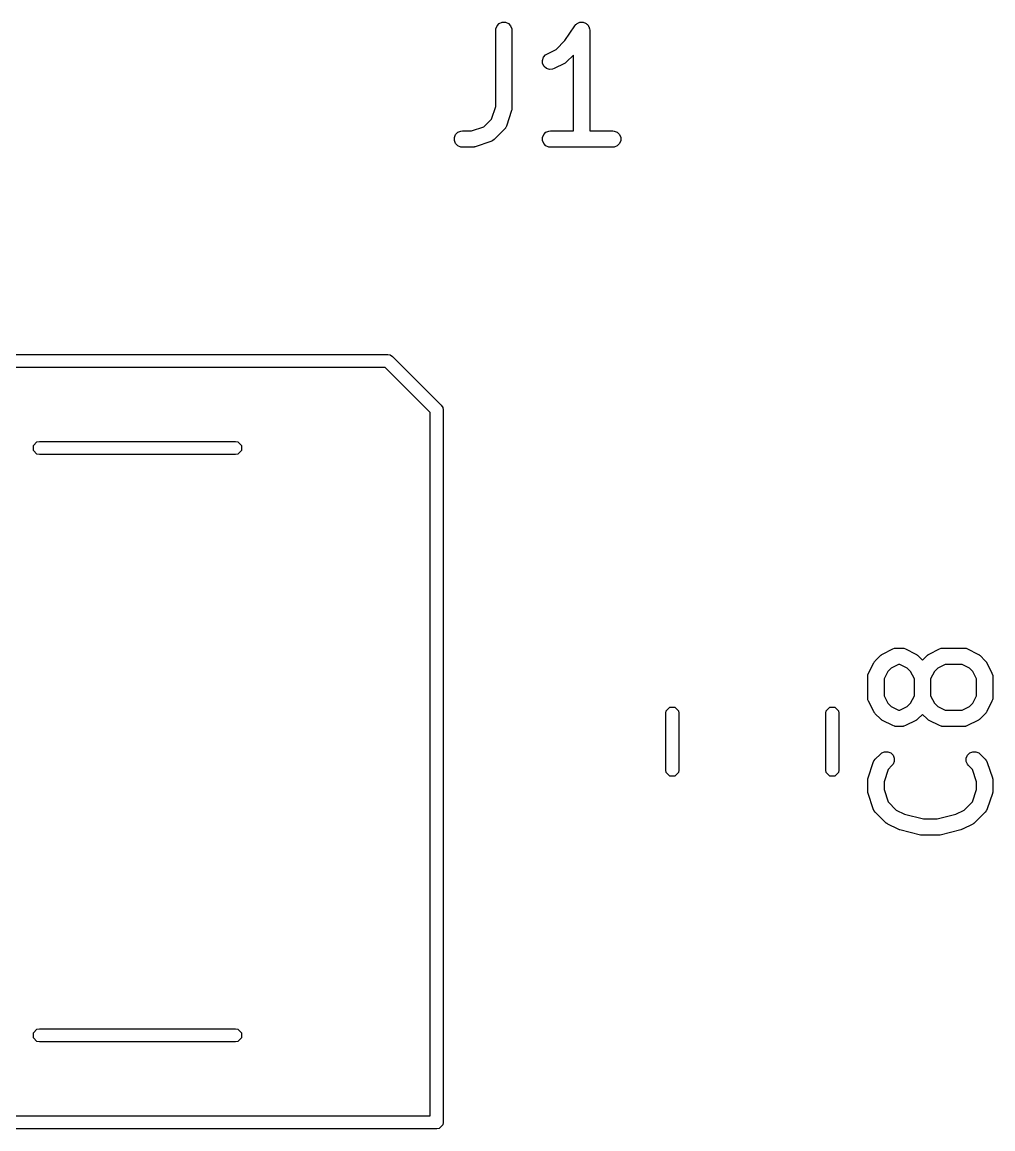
# Model space of a CAD drawing. Extents: x 6.9 to 63.2, y 18.4 to 42.8.
# Drawn here: x 54.29 to 63.21, y 20.89 to 31.07 of the extents above; entities that cross this region are included whole.
import ezdxf

# ---------------------------------------------------------------- set-up
doc = ezdxf.new("R2010")
doc.units = 0
doc.layers.add('BLACK', color=7, linetype='CONTINUOUS')

msp = doc.modelspace()

# ---------------------------------------------------------------- linework, layer by layer
at = {"layer": 'BLACK', "linetype": 'CONTINUOUS'}
for p, q in [((58.654306, 31.031847), (58.674998, 31.052539)), ((58.674998, 31.052539), (58.702034, 31.063738)), ((58.702034, 31.063738), (58.731298, 31.063738)), ((58.731298, 31.063738), (58.758334, 31.052539)), ((58.758334, 31.052539), (58.779026, 31.031847)), ((59.368643, 31.031898), (59.377864, 31.043157)), ((59.377864, 31.043157), (59.384033, 31.047288)), ((59.384033, 31.047288), (59.389284, 31.052539)), ((59.389284, 31.052539), (59.396073, 31.055351)), ((59.396073, 31.055351), (59.402179, 31.05944)), ((59.402179, 31.05944), (59.409459, 31.060896)), ((59.409459, 31.060896), (59.41632, 31.063738)), ((59.41632, 31.063738), (59.423668, 31.063738)), ((59.423668, 31.063738), (59.430873, 31.065179)), ((59.430873, 31.065179), (59.438157, 31.063738)), ((59.438157, 31.063738), (59.445584, 31.063738)), ((59.445584, 31.063738), (59.452372, 31.060925)), ((59.452372, 31.060925), (59.459581, 31.0595)), ((59.459581, 31.0595), (59.46576, 31.05538)), ((59.46576, 31.05538), (59.47262, 31.052539)), ((59.47262, 31.052539), (59.477813, 31.047345)), ((59.477813, 31.047345), (59.48393, 31.043268)), ((59.48393, 31.043268), (59.488063, 31.037095)), ((59.488063, 31.037095), (59.493312, 31.031847)), ((58.641666, 30.990179), (58.643107, 31.004811)), ((58.641666, 30.288064), (58.641666, 30.990179)), ((58.643107, 31.004811), (58.654306, 31.031847)), ((58.779026, 31.031847), (58.790225, 31.004811)), ((58.790225, 31.004811), (58.791666, 30.990179)), ((58.791666, 30.990179), (58.791666, 30.275894)), ((59.277428, 30.895102), (59.368548, 31.031782)), ((59.368548, 31.031782), (59.368582, 31.031824)), ((59.368582, 31.031824), (59.368592, 31.031847)), ((59.368592, 31.031847), (59.368643, 31.031898)), ((59.493312, 31.031847), (59.496123, 31.025059)), ((59.496123, 31.025059), (59.500213, 31.018953)), ((59.500213, 31.018953), (59.501669, 31.011671)), ((59.501669, 31.011671), (59.504511, 31.004811)), ((59.504511, 31.004811), (59.505936, 30.990334)), ((59.505936, 30.990334), (59.505952, 30.990258)), ((59.505952, 30.990258), (59.505946, 30.990231)), ((59.505946, 30.990231), (59.505952, 30.990179)), ((59.505952, 30.990179), (59.505952, 30.065179)), ((59.196049, 30.813723), (59.277428, 30.895102)), ((59.070827, 30.713846), (59.080081, 30.741607)), ((59.080081, 30.741607), (59.099254, 30.763715)), ((59.099254, 30.763715), (59.111697, 30.771547)), ((59.111697, 30.771547), (59.196049, 30.813723)), ((59.355952, 30.761494), (59.293509, 30.699051)), ((59.355952, 30.065179), (59.355952, 30.761494)), ((59.072901, 30.684656), (59.070827, 30.713846)), ((59.085988, 30.658481), (59.072901, 30.684656)), ((59.108096, 30.639308), (59.085988, 30.658481)), ((59.135857, 30.630054), (59.108096, 30.639308)), ((59.165047, 30.632128), (59.135857, 30.630054)), ((59.178779, 30.637383), (59.165047, 30.632128)), ((59.274017, 30.685002), (59.178779, 30.637383)), ((59.280316, 30.688966), (59.274017, 30.685002)), ((59.282144, 30.689724), (59.280316, 30.688966)), ((59.2842, 30.691412), (59.282144, 30.689724)), ((59.28646, 30.692834), (59.2842, 30.691412)), ((59.287759, 30.694332), (59.28646, 30.692834)), ((59.293509, 30.699051), (59.287759, 30.694332)), ((58.603495, 30.173551), (58.641666, 30.288064)), ((58.787817, 30.252176), (58.740198, 30.10932)), ((58.789466, 30.259431), (58.787817, 30.252176)), ((58.790225, 30.261262), (58.789466, 30.259431)), ((58.790486, 30.263915), (58.790225, 30.261262)), ((58.791077, 30.266513), (58.790486, 30.263915)), ((58.791666, 30.275894), (58.790936, 30.268487)), ((58.790936, 30.268487), (58.791077, 30.266513)), ((58.533294, 30.10335), (58.603495, 30.173551)), ((58.262155, 30.004811), (58.273354, 30.031847)), ((58.273354, 30.031847), (58.294046, 30.052539)), ((58.294046, 30.052539), (58.321082, 30.063738)), ((58.321082, 30.063738), (58.335714, 30.065179)), ((58.335714, 30.065179), (58.418781, 30.065179)), ((58.418781, 30.065179), (58.533294, 30.10335)), ((58.72208, 30.080004), (58.626842, 29.984766)), ((58.731408, 30.091369), (58.72208, 30.080004)), ((58.732439, 30.093859), (58.731408, 30.091369)), ((58.734204, 30.095894), (58.732439, 30.093859)), ((58.740198, 30.10932), (58.734204, 30.095894)), ((59.071679, 30.004811), (59.082878, 30.031847)), ((59.082878, 30.031847), (59.10357, 30.052539)), ((59.10357, 30.052539), (59.130606, 30.063738)), ((59.130606, 30.063738), (59.145238, 30.065179)), ((59.145238, 30.065179), (59.355952, 30.065179)), ((59.505952, 30.065179), (59.716666, 30.065179)), ((59.716666, 30.065179), (59.731298, 30.063738)), ((59.731298, 30.063738), (59.758334, 30.052539)), ((59.758334, 30.052539), (59.779026, 30.031847)), ((59.779026, 30.031847), (59.790225, 30.004811)), ((58.262155, 29.975547), (58.262155, 30.004811)), ((58.273354, 29.948511), (58.262155, 29.975547)), ((58.294046, 29.927819), (58.273354, 29.948511)), ((58.321082, 29.91662), (58.294046, 29.927819)), ((58.335714, 29.915179), (58.321082, 29.91662)), ((58.430952, 29.915179), (58.335714, 29.915179)), ((58.438357, 29.915908), (58.430952, 29.915179)), ((58.440333, 29.915768), (58.438357, 29.915908)), ((58.44293, 29.916358), (58.440333, 29.915768)), ((58.445584, 29.91662), (58.44293, 29.916358)), ((58.447414, 29.917378), (58.445584, 29.91662)), ((58.45467, 29.919028), (58.447414, 29.917378)), ((58.597527, 29.966648), (58.45467, 29.919028)), ((58.610952, 29.972642), (58.597527, 29.966648)), ((58.612988, 29.974408), (58.610952, 29.972642)), ((58.615477, 29.975439), (58.612988, 29.974408)), ((58.626842, 29.984766), (58.615477, 29.975439)), ((59.071679, 29.975547), (59.071679, 30.004811)), ((59.082878, 29.948511), (59.071679, 29.975547)), ((59.10357, 29.927819), (59.082878, 29.948511)), ((59.130606, 29.91662), (59.10357, 29.927819)), ((59.145238, 29.915179), (59.130606, 29.91662)), ((59.716666, 29.915179), (59.145238, 29.915179)), ((59.731298, 29.91662), (59.716666, 29.915179)), ((59.758334, 29.927819), (59.731298, 29.91662)), ((59.779026, 29.948511), (59.758334, 29.927819)), ((59.790225, 29.975547), (59.779026, 29.948511)), ((59.790225, 30.004811), (59.790225, 29.975547)), ((52.6, 28.01), (57.65, 28.01)), ((57.65, 28.01), (57.672961, 28.005433)), ((57.672961, 28.005433), (57.692426, 27.992426)), ((57.692426, 27.992426), (58.142426, 27.542426)), ((57.625148, 27.89), (52.66, 27.89)), ((58.04, 27.475148), (57.625148, 27.89)), ((58.04, 21.01), (58.04, 27.475148)), ((58.142426, 27.542426), (58.155433, 27.522961)), ((58.155433, 27.522961), (58.16, 27.5)), ((58.16, 27.5), (58.16, 20.95)), ((54.394567, 27.172961), (54.427039, 27.205433)), ((54.394567, 27.127039), (54.394567, 27.172961)), ((54.427039, 27.205433), (54.45, 27.21)), ((54.45, 27.21), (56.25, 27.21)), ((56.25, 27.21), (56.272961, 27.205433)), ((56.272961, 27.205433), (56.305433, 27.172961)), ((56.305433, 27.172961), (56.305433, 27.127039)), ((54.427039, 27.094567), (54.394567, 27.127039)), ((54.45, 27.09), (54.427039, 27.094567)), ((56.25, 27.09), (54.45, 27.09)), ((56.272961, 27.094567), (56.25, 27.09)), ((56.305433, 27.127039), (56.272961, 27.094567)), ((62.129404, 25.193508), (62.177023, 25.241127)), ((62.177023, 25.241127), (62.182772, 25.245845)), ((62.182772, 25.245845), (62.184072, 25.247344)), ((62.184072, 25.247344), (62.186331, 25.248765)), ((62.186331, 25.248765), (62.188388, 25.250454)), ((62.188388, 25.250454), (62.190215, 25.251211)), ((62.190215, 25.251211), (62.196515, 25.255176)), ((62.196515, 25.255176), (62.291753, 25.302795)), ((62.291753, 25.302795), (62.305484, 25.30805)), ((62.305484, 25.30805), (62.308173, 25.308241)), ((62.308173, 25.308241), (62.310662, 25.309272)), ((62.310662, 25.309272), (62.325294, 25.310713)), ((62.325294, 25.310713), (62.372913, 25.310713)), ((62.372913, 25.310713), (62.387545, 25.309272)), ((62.387545, 25.309272), (62.390034, 25.30824)), ((62.390034, 25.30824), (62.392722, 25.30805)), ((62.392722, 25.30805), (62.406454, 25.302795)), ((62.406454, 25.302795), (62.501692, 25.255176)), ((62.501692, 25.255176), (62.507991, 25.251211)), ((62.507991, 25.251211), (62.509819, 25.250454)), ((62.509819, 25.250454), (62.511875, 25.248765)), ((62.511875, 25.248765), (62.514135, 25.247344)), ((62.514135, 25.247344), (62.515434, 25.245845)), ((62.515434, 25.245845), (62.521184, 25.241127)), ((62.521184, 25.241127), (62.563389, 25.198922)), ((62.563389, 25.198922), (62.605594, 25.241127)), ((62.605594, 25.241127), (62.611343, 25.245845)), ((62.611343, 25.245845), (62.612643, 25.247344)), ((62.612643, 25.247344), (62.614902, 25.248765)), ((62.614902, 25.248765), (62.616959, 25.250454)), ((62.616959, 25.250454), (62.618786, 25.251211)), ((62.618786, 25.251211), (62.625086, 25.255176)), ((62.625086, 25.255176), (62.720324, 25.302795)), ((62.720324, 25.302795), (62.734055, 25.30805)), ((62.734055, 25.30805), (62.736744, 25.308241)), ((62.736744, 25.308241), (62.739233, 25.309272)), ((62.739233, 25.309272), (62.753865, 25.310713)), ((62.753865, 25.310713), (62.944341, 25.310713)), ((62.944341, 25.310713), (62.958973, 25.309272)), ((62.958973, 25.309272), (62.961462, 25.30824)), ((62.961462, 25.30824), (62.96415, 25.30805)), ((62.96415, 25.30805), (62.977882, 25.302795)), ((62.977882, 25.302795), (63.07312, 25.255176)), ((63.07312, 25.255176), (63.079416, 25.251212)), ((63.079416, 25.251212), (63.081246, 25.250455)), ((63.081246, 25.250455), (63.083304, 25.248765)), ((63.083304, 25.248765), (63.085563, 25.247344)), ((63.085563, 25.247344), (63.086862, 25.245845)), ((63.086862, 25.245845), (63.092611, 25.241128)), ((63.092611, 25.241128), (63.140231, 25.193509)), ((62.067736, 25.078778), (62.115355, 25.174016)), ((62.115355, 25.174016), (62.119319, 25.180315)), ((62.119319, 25.180315), (62.120077, 25.182143)), ((62.120077, 25.182143), (62.121765, 25.184199)), ((62.121765, 25.184199), (62.123187, 25.186459)), ((62.123187, 25.186459), (62.124685, 25.187758)), ((62.124685, 25.187758), (62.129404, 25.193508)), ((62.342999, 25.160713), (62.274483, 25.126455)), ((62.355208, 25.160713), (62.342999, 25.160713)), ((62.423724, 25.126455), (62.355208, 25.160713)), ((62.77157, 25.160713), (62.703054, 25.126455)), ((62.926636, 25.160713), (62.77157, 25.160713)), ((62.995152, 25.126454), (62.926636, 25.160713)), ((63.140231, 25.193509), (63.144949, 25.187759)), ((63.144949, 25.187759), (63.146449, 25.186459)), ((63.146449, 25.186459), (63.147871, 25.184199)), ((63.147871, 25.184199), (63.149559, 25.182143)), ((63.149559, 25.182143), (63.150316, 25.180315)), ((63.150316, 25.180315), (63.154281, 25.174016)), ((63.154281, 25.174016), (63.2019, 25.078778)), ((62.059818, 25.045237), (62.061259, 25.059869)), ((62.059818, 24.854761), (62.059818, 25.045237)), ((62.061259, 25.059869), (62.06229, 25.062358)), ((62.06229, 25.062358), (62.062481, 25.065046)), ((62.062481, 25.065046), (62.067736, 25.078778)), ((62.244076, 25.096048), (62.209818, 25.027532)), ((62.274483, 25.126455), (62.244076, 25.096048)), ((62.454131, 25.096048), (62.423724, 25.126455)), ((62.488389, 25.027532), (62.454131, 25.096048)), ((62.672647, 25.096048), (62.638389, 25.027532)), ((62.703054, 25.126455), (62.672647, 25.096048)), ((63.02556, 25.096047), (62.995152, 25.126454)), ((63.059818, 25.027532), (63.02556, 25.096047)), ((63.2019, 25.078778), (63.207155, 25.065047)), ((63.207155, 25.065047), (63.207346, 25.062357)), ((63.207346, 25.062357), (63.208377, 25.059869)), ((63.208377, 25.059869), (63.209818, 25.045237)), ((63.209818, 25.045237), (63.209818, 24.854761)), ((62.209818, 25.027532), (62.209818, 24.872466)), ((62.488389, 24.872466), (62.488389, 25.027532)), ((62.638389, 25.027532), (62.638389, 24.872466)), ((63.059818, 24.872466), (63.059818, 25.027532)), ((62.061259, 24.840129), (62.059818, 24.854761)), ((62.06229, 24.837639), (62.061259, 24.840129)), ((62.062481, 24.834952), (62.06229, 24.837639)), ((62.067736, 24.82122), (62.062481, 24.834952)), ((62.209818, 24.872466), (62.244076, 24.80395)), ((62.454131, 24.80395), (62.488389, 24.872466)), ((62.638389, 24.872466), (62.672647, 24.80395)), ((63.02556, 24.80395), (63.059818, 24.872466)), ((63.207155, 24.834951), (63.2019, 24.82122)), ((63.207346, 24.83764), (63.207155, 24.834951)), ((63.208377, 24.840129), (63.207346, 24.83764)), ((63.209818, 24.854761), (63.208377, 24.840129)), ((60.205, 24.711252), (60.209567, 24.734213)), ((60.209567, 24.734213), (60.242039, 24.766685)), ((60.242039, 24.766685), (60.287961, 24.766685)), ((60.287961, 24.766685), (60.320433, 24.734213)), ((60.320433, 24.734213), (60.325, 24.711252)), ((61.675, 24.711252), (61.679567, 24.734213)), ((61.679567, 24.734213), (61.712039, 24.766685)), ((61.712039, 24.766685), (61.757961, 24.766685)), ((61.757961, 24.766685), (61.790433, 24.734213)), ((61.790433, 24.734213), (61.795, 24.711252)), ((62.115355, 24.725982), (62.067736, 24.82122)), ((62.119319, 24.719682), (62.115355, 24.725982)), ((62.244076, 24.80395), (62.274483, 24.773543)), ((62.274483, 24.773543), (62.342999, 24.739285)), ((62.342999, 24.739285), (62.355208, 24.739285)), ((62.355208, 24.739285), (62.423724, 24.773543)), ((62.423724, 24.773543), (62.454131, 24.80395)), ((62.672647, 24.80395), (62.703054, 24.773543)), ((62.703054, 24.773543), (62.77157, 24.739285)), ((62.77157, 24.739285), (62.926636, 24.739285)), ((62.926636, 24.739285), (62.995152, 24.773543)), ((62.995152, 24.773543), (63.02556, 24.80395)), ((63.154281, 24.725982), (63.150316, 24.719682)), ((63.2019, 24.82122), (63.154281, 24.725982)), ((60.205, 24.188746), (60.205, 24.711252)), ((60.325, 24.711252), (60.325, 24.188746)), ((61.675, 24.188746), (61.675, 24.711252)), ((61.795, 24.711252), (61.795, 24.188746)), ((62.120077, 24.717855), (62.119319, 24.719682)), ((62.121765, 24.715798), (62.120077, 24.717855)), ((62.123187, 24.713539), (62.121765, 24.715798)), ((62.124685, 24.712239), (62.123187, 24.713539)), ((62.129404, 24.70649), (62.124685, 24.712239)), ((62.177023, 24.658871), (62.129404, 24.70649)), ((62.182772, 24.654152), (62.177023, 24.658871)), ((62.184072, 24.652654), (62.182772, 24.654152)), ((62.186331, 24.651232), (62.184072, 24.652654)), ((62.188388, 24.649544), (62.186331, 24.651232)), ((62.190215, 24.648786), (62.188388, 24.649544)), ((62.196515, 24.644822), (62.190215, 24.648786)), ((62.291753, 24.597203), (62.196515, 24.644822)), ((62.501692, 24.644822), (62.406454, 24.597203)), ((62.507991, 24.648786), (62.501692, 24.644822)), ((62.509819, 24.649544), (62.507991, 24.648786)), ((62.511875, 24.651232), (62.509819, 24.649544)), ((62.514135, 24.652654), (62.511875, 24.651232)), ((62.515434, 24.654152), (62.514135, 24.652654)), ((62.521184, 24.658871), (62.515434, 24.654152)), ((62.563389, 24.701076), (62.521184, 24.658871)), ((62.605594, 24.658871), (62.563389, 24.701076)), ((62.611343, 24.654152), (62.605594, 24.658871)), ((62.612643, 24.652654), (62.611343, 24.654152)), ((62.614902, 24.651232), (62.612643, 24.652654)), ((62.616959, 24.649544), (62.614902, 24.651232)), ((62.618786, 24.648786), (62.616959, 24.649544)), ((62.625086, 24.644822), (62.618786, 24.648786)), ((62.720324, 24.597203), (62.625086, 24.644822)), ((63.07312, 24.644822), (62.977882, 24.597203)), ((63.079416, 24.648785), (63.07312, 24.644822)), ((63.081246, 24.649543), (63.079416, 24.648785)), ((63.083304, 24.651232), (63.081246, 24.649543)), ((63.085563, 24.652654), (63.083304, 24.651232)), ((63.086862, 24.654152), (63.085563, 24.652654)), ((63.092611, 24.65887), (63.086862, 24.654152)), ((63.140231, 24.706489), (63.092611, 24.65887)), ((63.144949, 24.712238), (63.140231, 24.706489)), ((63.146449, 24.713539), (63.144949, 24.712238)), ((63.147871, 24.715798), (63.146449, 24.713539)), ((63.149559, 24.717855), (63.147871, 24.715798)), ((63.150316, 24.719682), (63.149559, 24.717855)), ((62.305484, 24.591948), (62.291753, 24.597203)), ((62.308173, 24.591756), (62.305484, 24.591948)), ((62.310662, 24.590726), (62.308173, 24.591756)), ((62.325294, 24.589285), (62.310662, 24.590726)), ((62.372913, 24.589285), (62.325294, 24.589285)), ((62.387545, 24.590726), (62.372913, 24.589285)), ((62.390034, 24.591757), (62.387545, 24.590726)), ((62.392722, 24.591948), (62.390034, 24.591757)), ((62.406454, 24.597203), (62.392722, 24.591948)), ((62.734055, 24.591948), (62.720324, 24.597203)), ((62.736744, 24.591756), (62.734055, 24.591948)), ((62.739233, 24.590726), (62.736744, 24.591756)), ((62.753865, 24.589285), (62.739233, 24.590726)), ((62.944341, 24.589285), (62.753865, 24.589285)), ((62.958973, 24.590726), (62.944341, 24.589285)), ((62.961462, 24.591757), (62.958973, 24.590726)), ((62.96415, 24.591948), (62.961462, 24.591757)), ((62.977882, 24.597203), (62.96415, 24.591948)), ((62.129404, 24.288746), (62.177023, 24.336365)), ((62.177023, 24.336365), (62.188388, 24.345692)), ((62.188388, 24.345692), (62.215424, 24.356891)), ((62.215424, 24.356891), (62.244687, 24.356891)), ((62.244687, 24.356891), (62.271723, 24.345692)), ((62.271723, 24.345692), (62.292416, 24.324999)), ((62.292416, 24.324999), (62.303615, 24.297963)), ((62.96602, 24.297963), (62.977218, 24.324999)), ((62.977218, 24.324999), (62.997911, 24.345692)), ((62.997911, 24.345692), (63.024947, 24.356891)), ((63.024947, 24.356891), (63.05421, 24.356891)), ((63.05421, 24.356891), (63.081246, 24.345693)), ((63.081246, 24.345693), (63.092611, 24.336366)), ((63.092611, 24.336366), (63.140231, 24.288747)), ((62.063667, 24.116573), (62.111286, 24.25943)), ((62.111286, 24.25943), (62.11728, 24.272855)), ((62.11728, 24.272855), (62.119045, 24.27489)), ((62.119045, 24.27489), (62.120077, 24.277381)), ((62.120077, 24.277381), (62.129404, 24.288746)), ((62.283089, 24.230299), (62.247989, 24.195199)), ((62.292416, 24.241664), (62.283089, 24.230299)), ((62.303615, 24.2687), (62.292416, 24.241664)), ((62.303615, 24.297963), (62.303615, 24.2687)), ((62.96602, 24.2687), (62.96602, 24.297963)), ((62.977219, 24.241664), (62.96602, 24.2687)), ((62.986547, 24.230298), (62.977219, 24.241664)), ((63.021647, 24.195198), (62.986547, 24.230298)), ((63.140231, 24.288747), (63.149559, 24.277381)), ((63.149559, 24.277381), (63.150589, 24.274892)), ((63.150589, 24.274892), (63.152356, 24.272856)), ((63.152356, 24.272856), (63.15835, 24.25943)), ((63.15835, 24.25943), (63.205969, 24.116574)), ((60.209567, 24.165785), (60.205, 24.188746)), ((60.242039, 24.133313), (60.209567, 24.165785)), ((60.287961, 24.133313), (60.242039, 24.133313)), ((60.320433, 24.165785), (60.287961, 24.133313)), ((60.325, 24.188746), (60.320433, 24.165785)), ((61.679567, 24.165785), (61.675, 24.188746)), ((61.712039, 24.133313), (61.679567, 24.165785)), ((61.757961, 24.133313), (61.712039, 24.133313)), ((61.790433, 24.165785), (61.757961, 24.133313)), ((61.795, 24.188746), (61.790433, 24.165785)), ((62.062017, 24.109319), (62.063667, 24.116573)), ((62.247989, 24.195199), (62.209818, 24.080685)), ((63.059818, 24.080686), (63.021647, 24.195198)), ((63.205969, 24.116574), (63.207618, 24.109318)), ((62.059818, 24.092856), (62.060547, 24.100261)), ((62.059818, 23.997618), (62.059818, 24.092856)), ((62.060407, 24.102236), (62.060997, 24.104833)), ((62.060547, 24.100261), (62.060407, 24.102236)), ((62.060997, 24.104833), (62.061259, 24.107488)), ((62.061259, 24.107488), (62.062017, 24.109319)), ((62.209818, 24.080685), (62.209818, 24.009788)), ((63.059818, 24.009788), (63.059818, 24.080686)), ((63.207618, 24.109318), (63.208377, 24.107488)), ((63.208377, 24.107488), (63.208638, 24.104834)), ((63.208638, 24.104834), (63.209229, 24.102237)), ((63.209229, 24.102237), (63.209088, 24.100262)), ((63.209088, 24.100262), (63.209818, 24.092856)), ((63.209818, 24.092856), (63.209818, 23.997618)), ((62.060547, 23.990212), (62.059818, 23.997618)), ((62.060407, 23.988238), (62.060547, 23.990212)), ((62.060997, 23.98564), (62.060407, 23.988238)), ((62.061259, 23.982986), (62.060997, 23.98564)), ((62.062017, 23.981154), (62.061259, 23.982986)), ((62.063667, 23.973901), (62.062017, 23.981154)), ((62.111286, 23.831044), (62.063667, 23.973901)), ((62.209818, 24.009788), (62.247989, 23.895274)), ((63.021647, 23.895275), (63.059818, 24.009788)), ((63.205969, 23.9739), (63.15835, 23.831044)), ((63.207618, 23.981155), (63.205969, 23.9739)), ((63.208377, 23.982986), (63.207618, 23.981155)), ((63.208638, 23.985639), (63.208377, 23.982986)), ((63.209229, 23.988237), (63.208638, 23.985639)), ((63.209818, 23.997618), (63.209088, 23.990211)), ((63.209088, 23.990211), (63.209229, 23.988237)), ((62.11728, 23.817619), (62.111286, 23.831044)), ((62.119045, 23.815583), (62.11728, 23.817619)), ((62.120077, 23.813093), (62.119045, 23.815583)), ((62.129404, 23.801728), (62.120077, 23.813093)), ((62.247989, 23.895274), (62.322102, 23.821162)), ((62.322102, 23.821162), (62.399089, 23.782668)), ((62.870546, 23.782668), (62.947533, 23.821162)), ((62.947533, 23.821162), (63.021647, 23.895275)), ((63.14956, 23.813093), (63.140232, 23.801728)), ((63.150591, 23.815583), (63.14956, 23.813093)), ((63.152356, 23.817618), (63.150591, 23.815583)), ((63.15835, 23.831044), (63.152356, 23.817618)), ((62.224642, 23.70649), (62.129404, 23.801728)), ((62.399089, 23.782668), (62.572623, 23.739285)), ((62.572623, 23.739285), (62.697012, 23.739285)), ((62.697012, 23.739285), (62.870546, 23.782668)), ((63.140232, 23.801728), (63.044993, 23.70649)), ((62.230392, 23.701769), (62.224642, 23.70649)), ((62.231691, 23.700273), (62.230392, 23.701769)), ((62.233945, 23.698853), (62.231691, 23.700273)), ((62.236007, 23.697162), (62.233945, 23.698853)), ((62.237839, 23.696403), (62.236007, 23.697162)), ((62.244134, 23.692441), (62.237839, 23.696403)), ((62.339372, 23.644822), (62.244134, 23.692441)), ((62.340441, 23.644412), (62.339372, 23.644822)), ((62.340877, 23.64409), (62.340441, 23.644412)), ((62.347013, 23.641897), (62.340877, 23.64409)), ((62.353103, 23.639567), (62.347013, 23.641897)), ((62.353643, 23.639528), (62.353103, 23.639567)), ((62.354723, 23.639143), (62.353643, 23.639528)), ((62.545199, 23.591524), (62.354723, 23.639143)), ((62.914912, 23.639143), (62.724436, 23.591524)), ((62.915991, 23.639528), (62.914912, 23.639143)), ((62.916531, 23.639567), (62.915991, 23.639528)), ((62.922612, 23.641894), (62.916531, 23.639567)), ((62.928758, 23.64409), (62.922612, 23.641894)), ((62.929193, 23.644412), (62.928758, 23.64409)), ((62.930263, 23.644822), (62.929193, 23.644412)), ((63.025501, 23.692441), (62.930263, 23.644822)), ((63.031797, 23.696404), (63.025501, 23.692441)), ((63.033627, 23.697162), (63.031797, 23.696404)), ((63.035685, 23.698851), (63.033627, 23.697162)), ((63.037944, 23.700273), (63.035685, 23.698851)), ((63.039243, 23.701771), (63.037944, 23.700273)), ((63.044993, 23.70649), (63.039243, 23.701771)), ((62.547735, 23.591148), (62.545199, 23.591524)), ((62.548757, 23.590726), (62.547735, 23.591148)), ((62.554269, 23.590183), (62.548757, 23.590726)), ((62.559743, 23.589374), (62.554269, 23.590183)), ((62.560835, 23.589536), (62.559743, 23.589374)), ((62.563389, 23.589285), (62.560835, 23.589536)), ((62.706246, 23.589285), (62.563389, 23.589285)), ((62.708799, 23.589536), (62.706246, 23.589285)), ((62.709892, 23.589374), (62.708799, 23.589536)), ((62.715365, 23.590183), (62.709892, 23.589374)), ((62.720878, 23.590726), (62.715365, 23.590183)), ((62.721899, 23.591148), (62.720878, 23.590726)), ((62.724436, 23.591524), (62.721899, 23.591148)), ((54.394567, 21.772961), (54.427039, 21.805433)), ((54.427039, 21.805433), (54.45, 21.81)), ((54.45, 21.81), (56.25, 21.81)), ((56.25, 21.81), (56.272961, 21.805433)), ((56.272961, 21.805433), (56.305433, 21.772961)), ((54.394567, 21.727039), (54.394567, 21.772961)), ((54.427039, 21.694567), (54.394567, 21.727039)), ((54.45, 21.69), (54.427039, 21.694567)), ((56.25, 21.69), (54.45, 21.69)), ((56.272961, 21.694567), (56.25, 21.69)), ((56.305433, 21.727039), (56.272961, 21.694567)), ((56.305433, 21.772961), (56.305433, 21.727039)), ((52.66, 21.01), (58.04, 21.01)), ((58.1, 20.89), (52.6, 20.89)), ((58.122961, 20.894567), (58.1, 20.89)), ((58.155433, 20.927039), (58.122961, 20.894567)), ((58.16, 20.95), (58.155433, 20.927039))]:
    msp.add_line(p, q, dxfattribs=at)

doc.saveas('drawing.dxf')
